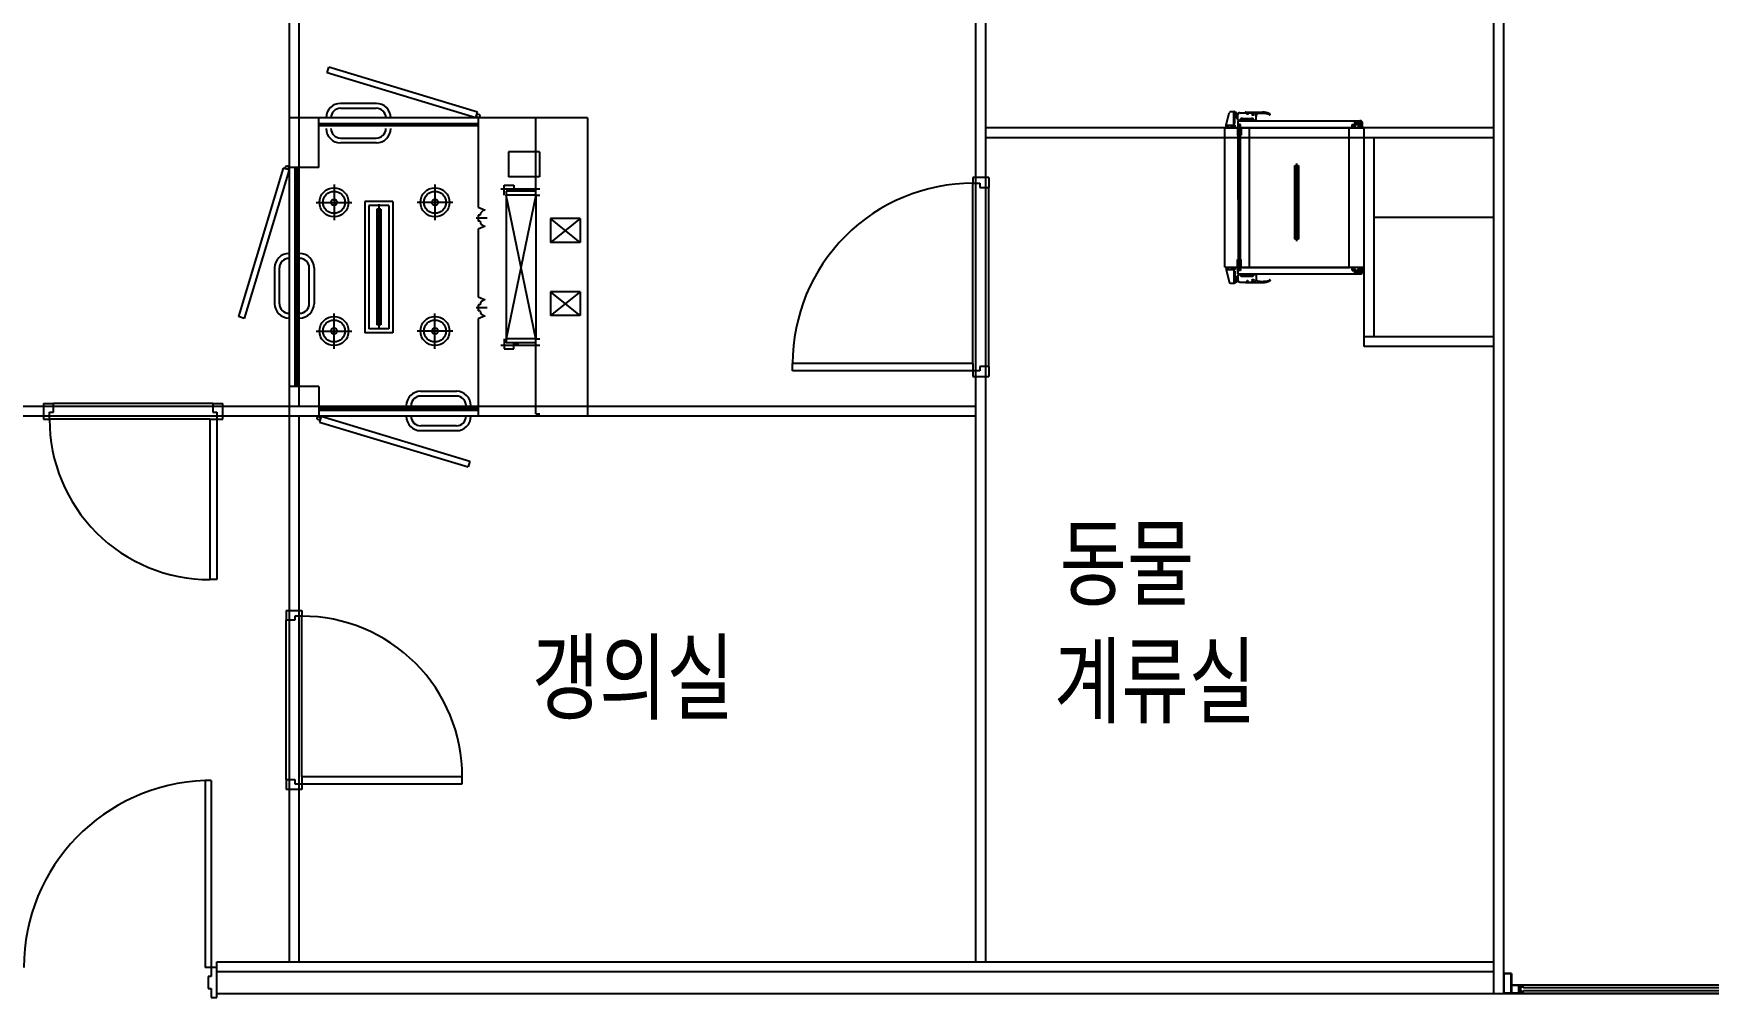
# Model space of a CAD drawing. Header units: millimetres. Extents: x 592430 to 684586, y -483905 to -416366.
# Drawn here: x 653999 to 662413, y -447428 to -442585 of the extents above; entities that cross this region are included whole.
import ezdxf

# ---------------------------------------------------------------- set-up
doc = ezdxf.new("R2010")
doc.units = ezdxf.units.MM
doc.header["$LTSCALE"] = 500
doc.layers.add('동물실', color=9, linetype='Continuous')
doc.styles.add('GHD', font='simple.shx', dxfattribs={"bigfont": 'whgtxt.shx'})

msp = doc.modelspace()

# ---------------------------------------------------------------- linework, layer by layer
at = {"layer": '동물실', "color": 251}
for p, q in [((655282.8, -434958.5), (655282.8, -444458.5)), ((655332.8, -434958.5), (655332.8, -444458.5)), ((658732.8, -447248.5), (658732.8, -434958.5)), ((658782.8, -447248.5), (658782.8, -434958.5)), ((661382.8, -434958.5), (661382.8, -447408.5)), ((661332.8, -435558.5), (661332.8, -447408.5)), ((661332.8, -438583.5), (661332.8, -447408.5)), ((655474.9, -442783.4), (655483.5, -442754.7)), ((656220.8, -443008.5), (655474.9, -442783.4)), ((656229.4, -442979.7), (655483.5, -442754.7)), ((655721.6, -442936.5), (655541.3, -442936.5)), ((655541.6, -442960.7), (655721.3, -442960.7)), ((656782.8, -443008.5), (655282.8, -443008.5)), ((655282.8, -443008.5), (655282.8, -444508.5)), ((655432.8, -443258.5), (655432.8, -443008.5)), ((656232.8, -443038.5), (655432.8, -443038.5)), ((656232.8, -443048.5), (655432.8, -443048.5)), ((656220.8, -443008.5), (656229.4, -442979.7)), ((656232.8, -443008.5), (656232.8, -443458.2)), ((656522.8, -443397.5), (656522.8, -443008.5)), ((656782.8, -443008.5), (656782.8, -444508.5)), ((659989.4, -443045.9), (660005.7, -442984.2)), ((659989.4, -443046.2), (660035.6, -443046.2)), ((659989.4, -443057.4), (659989.4, -443046.3)), ((659996.9, -443049), (659994.1, -443046.2)), ((659996.9, -443049), (660000.7, -443049)), ((659996.9, -443057.4), (659996.9, -443049)), ((659998.8, -443060.8), (659998.8, -443043.2)), ((660000.7, -443049), (660003.5, -443046.2)), ((660000.7, -443057.4), (660000.7, -443049)), ((660012.6, -442977.3), (660028.1, -442977.3)), ((660016.7, -443057.4), (660016.7, -443046.2)), ((660024.3, -443049.1), (660021.5, -443046.3)), ((660024.3, -443049.1), (660028.1, -443049.1)), ((660024.3, -443057.4), (660024.3, -443049.1)), ((660026.2, -443060.4), (660026.2, -443043.2)), ((660028.1, -443046.2), (660028.1, -442977.3)), ((660028.1, -442992.4), (660028.1, -442978.2)), ((660028.1, -443037.7), (660032.8, -443037.7)), ((660028.1, -443049.1), (660030.9, -443046.3)), ((660028.1, -443057.4), (660028.1, -443049.1)), ((660029, -442977.4), (660030.6, -442977.4)), ((660029, -442993.3), (660039.4, -442993.3)), ((660031.1, -442977.4), (660042.2, -442984.8)), ((660032.8, -443037.7), (660032.8, -442993.3)), ((660035.6, -443057.4), (660035.6, -443046.2)), ((660037.5, -442995.9), (660037.5, -442999.7)), ((660048.8, -442995.9), (660037.5, -442995.9)), ((660048.8, -443020.7), (660048.8, -442992.4)), ((660048.8, -443010.1), (660048.8, -443010.1)), ((660048.8, -443020.7), (660140.4, -443020.7)), ((660048.8, -443023.5), (660635.6, -443023.5)), ((660048.8, -443023.5), (660048.8, -443056.6)), ((660061.9, -443041.7), (660048.8, -443041.7)), ((660050, -443057.9), (660050, -443043.3)), ((660050, -443043.3), (660060.6, -443043.3)), ((660050.5, -443050.6), (660050.2, -443050.5)), ((660050.5, -443050.6), (660050.2, -443050.9)), ((660050.4, -443045.1), (660050.4, -443045.1)), ((660050.8, -443051.4), (660050.8, -443051.4)), ((660051.2, -443047), (660051.2, -443047)), ((660051.3, -443048.4), (660051.3, -443048.4)), ((660051.4, -443044.9), (660051.4, -443044.9)), ((660053, -443047.6), (660052.8, -443048.1)), ((660053.5, -443047.9), (660052.8, -443048.1)), ((660053.5, -443047.9), (660053, -443047.6)), ((660053.3, -443043.3), (660053.2, -443043.4)), ((660053.2, -443043.3), (660053.2, -443043.4)), ((660053.2, -443048.3), (660053.2, -443048.3)), ((660053.8, -443044.6), (660053.8, -443044.6)), ((660054, -443048.4), (660054, -443048.4)), ((660054.8, -443051.1), (660054.8, -443051.1)), ((660054.8, -443051.3), (660054.8, -443051.3)), ((660054.9, -443047.9), (660054.9, -443047.9)), ((660055, -443043.5), (660055, -443043.5)), ((660055, -443044.8), (660055, -443044.8)), ((660056, -443044), (660055.4, -443044)), ((660055.4, -443044), (660055.5, -443044.6)), ((660056, -443044), (660055.5, -443044.6)), ((660055.9, -443044.1), (660055.9, -443044.1)), ((660056.2, -443047.3), (660056.2, -443047.3)), ((660056.3, -443050.4), (660056.3, -443050.4)), ((660057.3, -443051.1), (660056.7, -443051.1)), ((660056.7, -443051.1), (660056.8, -443051.7)), ((660057.3, -443051.1), (660056.8, -443051.7)), ((660057.3, -443047.6), (660057.3, -443047.6)), ((660058.2, -443048.5), (660058.2, -443048.5)), ((660058.3, -442983), (660130.9, -442983)), ((660058.4, -443050.8), (660058.4, -443050.8)), ((660058.7, -443051.4), (660058.5, -443051.9)), ((660059.1, -443051.7), (660058.5, -443051.9)), ((660059.1, -443051.7), (660058.7, -443051.4)), ((660059.5, -443047.4), (660059.5, -443047.4)), ((660059.6, -443050.5), (660059.6, -443050.5)), ((660059.7, -443043.8), (660059.7, -443043.8)), ((660059.7, -443047.3), (660059.7, -443047.3)), ((660059.8, -443044.2), (660059.8, -443044.2)), ((660060.1, -443043.7), (660060.1, -443043.7)), ((660060.6, -443043.3), (660060.6, -443057.9)), ((660060.7, -443050.5), (660060.7, -443050.5)), ((660060.8, -443045), (660060.8, -443045.1)), ((660060.8, -443045.1), (660060.8, -443045.1)), ((660061.9, -443056.5), (660061.9, -443041.7)), ((660071.5, -443012.2), (660117.7, -443012.2)), ((660077.2, -443014.1), (660075.3, -443012.2)), ((660077.2, -443014.1), (660080.9, -443014.1)), ((660077.2, -443020.7), (660077.2, -443014.1)), ((660079, -443023.1), (660079, -443010.1)), ((660080.9, -443014.1), (660082.8, -443012.2)), ((660080.9, -443020.7), (660080.9, -443014.1)), ((660089.4, -442980.1), (660172.3, -442980.1)), ((660093.2, -442987.7), (660100.7, -442987.7)), ((660097, -442983.9), (660097, -442991.4)), ((660111.1, -443014.1), (660109.2, -443012.2)), ((660111.1, -443014.1), (660114.9, -443014.1)), ((660111.1, -443020.7), (660111.1, -443014.1)), ((660113, -443023.1), (660113, -443010.1)), ((660114.9, -443014.1), (660116.8, -443012.2)), ((660114.9, -443020.7), (660114.9, -443014.1)), ((660119.6, -442992.4), (660130.9, -442992.4)), ((660125.3, -442986.7), (660125.3, -442998.1)), ((660140.4, -443020.7), (660140.4, -442992.4)), ((660189.2, -442987.8), (660204.2, -442990.8)), ((660204.2, -442990.8), (660209.4, -442991.5)), ((660210.4, -442990.4), (660210.3, -442989.9)), ((660622.5, -443056.5), (660622.5, -443041.7)), ((660622.5, -443041.7), (660635.6, -443041.7)), ((660623.8, -443043.3), (660623.8, -443057.9)), ((660634.4, -443043.3), (660623.8, -443043.3)), ((660623.8, -443045), (660623.9, -443045.1)), ((660623.8, -443045.1), (660623.9, -443045.1)), ((660623.9, -443050.5), (660623.9, -443050.5)), ((660624.5, -443043.7), (660624.5, -443043.7)), ((660624.8, -443044.2), (660624.8, -443044.2)), ((660624.9, -443043.8), (660624.9, -443043.8)), ((660624.9, -443047.3), (660624.9, -443047.3)), ((660625, -443050.5), (660625, -443050.5)), ((660625.1, -443047.4), (660625.1, -443047.4)), ((660625.5, -443051.7), (660626, -443051.4)), ((660625.5, -443051.7), (660626.2, -443051.9)), ((660626, -443051.4), (660626.2, -443051.9)), ((660626.3, -443050.8), (660626.3, -443050.8)), ((660626.4, -443048.5), (660626.4, -443048.5)), ((660627.4, -443047.6), (660627.4, -443047.6)), ((660627.4, -443051.1), (660627.8, -443051.7)), ((660627.4, -443051.1), (660627.9, -443051.1)), ((660627.9, -443051.1), (660627.8, -443051.7)), ((660628.4, -443047.3), (660628.4, -443047.3)), ((660628.4, -443050.4), (660628.4, -443050.4)), ((660628.7, -443044), (660629.1, -443044.6)), ((660628.7, -443044), (660629.2, -443044)), ((660628.7, -443044.1), (660628.7, -443044.1)), ((660629.2, -443044), (660629.1, -443044.6)), ((660629.6, -443043.5), (660629.6, -443043.5)), ((660629.6, -443044.8), (660629.6, -443044.8)), ((660629.7, -443047.9), (660629.7, -443047.9)), ((660629.8, -443051.1), (660629.8, -443051.1)), ((660629.8, -443051.3), (660629.8, -443051.3)), ((660630.6, -443048.4), (660630.6, -443048.4)), ((660630.8, -443044.6), (660630.8, -443044.6)), ((660631.1, -443047.9), (660631.6, -443047.6)), ((660631.1, -443047.9), (660631.8, -443048.1)), ((660631.3, -443043.3), (660631.4, -443043.4)), ((660631.5, -443043.3), (660631.4, -443043.4)), ((660631.5, -443048.3), (660631.5, -443048.3)), ((660631.6, -443047.6), (660631.8, -443048.1)), ((660633.2, -443044.9), (660633.2, -443044.9)), ((660633.3, -443048.4), (660633.3, -443048.4)), ((660633.5, -443047), (660633.5, -443047)), ((660633.9, -443051.4), (660633.9, -443051.4)), ((660634.1, -443050.6), (660634.4, -443050.5)), ((660634.1, -443050.6), (660634.4, -443050.9)), ((660634.2, -443045.1), (660634.2, -443045.1)), ((660634.4, -443057.9), (660634.4, -443043.3)), ((660635.6, -443023.5), (660635.6, -443056.6)), ((660636.6, -443040), (660636.6, -443026.8)), ((660644.2, -443031.1), (660636.6, -443031.1)), ((660651.8, -443033.4), (660636.6, -443033.4)), ((660644.2, -443035.8), (660636.6, -443035.8)), ((660639.5, -443024), (660664.9, -443024)), ((660639.5, -443042.9), (660664.9, -443042.9)), ((660644.2, -443045.7), (660644.2, -443021.6)), ((660644.2, -443031.1), (660646.1, -443028.7)), ((660644.2, -443035.8), (660644.2, -443031.1)), ((660644.2, -443035.8), (660646.1, -443038.2)), ((660646.1, -443038.2), (660646.1, -443028.7)), ((660650.8, -443028.7), (660646.1, -443028.7)), ((660650.8, -443038.2), (660646.1, -443038.2)), ((660650.8, -443040), (660650.8, -443026.8)), ((660650.8, -443027.8), (660650.8, -443038.2)), ((660650.8, -443039.1), (660650.8, -443028.7)), ((660663.1, -443033.4), (660654.6, -443033.4)), ((660655.5, -443033.4), (660655.5, -443042.8)), ((660655.5, -443042.8), (660655.5, -443050.4)), ((660655.5, -443054.2), (660655.5, -443050.4)), ((660658.3, -443047.6), (660671.5, -443047.6)), ((660660.2, -443047.6), (660660.2, -443052.3)), ((660664, -443033.4), (660665.9, -443033.4)), ((660664.9, -443031.5), (660664.9, -443023.1)), ((660664.9, -443024), (660664.9, -443024)), ((660664.9, -443032.5), (660664.9, -443034.4)), ((660664.9, -443035.3), (660664.9, -443043.8)), ((660664.9, -443046.6), (660664.9, -443058.2)), ((660666.8, -443033.4), (660675.3, -443033.4)), ((660669.7, -443047.6), (660669.7, -443052.3)), ((660674.4, -443050.4), (660674.4, -443033.4)), ((660674.4, -443033.4), (660674.4, -443033.4)), ((660674.4, -443054.2), (660674.4, -443050.4)), ((655721.6, -443134.5), (655541.3, -443134.5)), ((655541.6, -443110.2), (655721.3, -443110.2)), ((661332.8, -443058.5), (658782.8, -443058.5)), ((661332.8, -443108.5), (658782.8, -443108.5)), ((659982.8, -443058.5), (660682.8, -443058.5)), ((659982.8, -443758.5), (659982.8, -443058.5)), ((659989.4, -443057.4), (660035.6, -443057.4)), ((660046.4, -443096.2), (660065.3, -443058.5)), ((660046.4, -443058.5), (660065.3, -443096.2)), ((660046.4, -443058.5), (660046.4, -443096.2)), ((660046.4, -443096.2), (660065.3, -443096.2)), ((660050, -443056.6), (660048.8, -443056.6)), ((660060.6, -443057.9), (660050, -443057.9)), ((660050.4, -443057), (660050.4, -443057)), ((660050.7, -443054.4), (660050.5, -443055)), ((660051.2, -443054.7), (660050.5, -443055)), ((660051.2, -443054.7), (660050.7, -443054.4)), ((660050.7, -443058.5), (660069.6, -443058.5)), ((660050.7, -443058.5), (660069.6, -443058.5)), ((660051, -443096.2), (660051, -443720.7)), ((660051, -443418.7), (660051, -443096.2)), ((660051.8, -443057.7), (660051.2, -443057.6)), ((660051.2, -443057.6), (660051.3, -443057.9)), ((660051.3, -443053.1), (660051.3, -443053.1)), ((660051.8, -443057.7), (660051.6, -443057.9)), ((660052.3, -443055), (660052.3, -443055)), ((660052.5, -443056.9), (660052.5, -443056.9)), ((660054.3, -443053.3), (660054.4, -443054.2)), ((660055.2, -443053.4), (660054.3, -443053.3)), ((660055.2, -443053.4), (660054.4, -443054.2)), ((660054.6, -443057.4), (660054.6, -443057.4)), ((660054.7, -443054.2), (660054.7, -443054.2)), ((660055.8, -443098.5), (660055.8, -443054.9)), ((660055.9, -443054.5), (660055.9, -443054.5)), ((660055.9, -443056.1), (660055.9, -443056.1)), ((660056.4, -443053.4), (660056.4, -443053.4)), ((660057.5, -443057.1), (660057.5, -443057.1)), ((660058.2, -443054.2), (660058.2, -443054.2)), ((660059.4, -443056.8), (660059.4, -443056.8)), ((660059.5, -443053.6), (660059.5, -443053.6)), ((660060.6, -443096.2), (660060.6, -443720.7)), ((660060.6, -443418.7), (660060.6, -443096.2)), ((660065.3, -443058.5), (660065.3, -443096.2)), ((660072.4, -443056.6), (660609.8, -443056.6)), ((660107.8, -443758.5), (660107.8, -443058.5)), ((660607.8, -443758.5), (660607.8, -443058.5)), ((660623.8, -443057.9), (660634.4, -443057.9)), ((660625.1, -443053.6), (660625.1, -443053.6)), ((660625.3, -443056.8), (660625.3, -443056.8)), ((660626.4, -443054.2), (660626.4, -443054.2)), ((660627.1, -443057.1), (660627.1, -443057.1)), ((660628.3, -443053.4), (660628.3, -443053.4)), ((660628.7, -443054.5), (660628.7, -443054.5)), ((660628.7, -443056.1), (660628.7, -443056.1)), ((660629.5, -443053.4), (660630.3, -443053.3)), ((660629.5, -443053.4), (660630.2, -443054.2)), ((660629.9, -443054.2), (660629.9, -443054.2)), ((660630, -443057.4), (660630, -443057.4)), ((660630.3, -443053.3), (660630.2, -443054.2)), ((660632.1, -443056.9), (660632.1, -443056.9)), ((660632.3, -443055), (660632.3, -443055)), ((660632.8, -443057.7), (660633.4, -443057.6)), ((660632.8, -443057.7), (660633, -443057.9)), ((660633.3, -443053.1), (660633.3, -443053.1)), ((660633.4, -443057.6), (660633.3, -443057.9)), ((660633.4, -443054.7), (660633.9, -443054.4)), ((660633.4, -443054.7), (660634.1, -443055)), ((660633.9, -443054.4), (660634.1, -443055)), ((660634.2, -443057), (660634.2, -443057)), ((660634.4, -443056.6), (660635.6, -443056.6)), ((660658.3, -443057), (660671.5, -443057)), ((660660.2, -443052.3), (660669.7, -443052.3)), ((660662.6, -443054.2), (660660.2, -443052.3)), ((660662.6, -443054.2), (660667.3, -443054.2)), ((660662.6, -443054.2), (660662.6, -443057)), ((660667.3, -443054.2), (660669.7, -443052.3)), ((660667.3, -443054.2), (660667.3, -443057)), ((660682.8, -443758.5), (660682.8, -443058.5)), ((660682.8, -444158.5), (660682.8, -443108.5)), ((660732.8, -444108.5), (660732.8, -443108.5)), ((656385.8, -443179.5), (656385.8, -443304.5)), ((656540.8, -443179.5), (656385.8, -443179.5)), ((656540.8, -443179.5), (656540.8, -443304.5)), ((655254, -443261.8), (655029, -444007.7)), ((655282.8, -443270.5), (655057.7, -444016.3)), ((655282.8, -443270.5), (655254, -443261.8)), ((655432.8, -443258.5), (655282.8, -443258.5)), ((655312.8, -443258.5), (655312.8, -444358.5)), ((655322.8, -443258.5), (655322.8, -444358.5)), ((660335.2, -443618.3), (660335.2, -443248.6)), ((660335.2, -443248.6), (660353.7, -443248.6)), ((660335.2, -443261.5), (660353.7, -443261.5)), ((660338.4, -443602.2), (660338.4, -443264.7)), ((660338.4, -443264.7), (660350.5, -443264.7)), ((660344.4, -443628.9), (660344.4, -443238)), ((660350.5, -443264.7), (660350.5, -443602.2)), ((660353.7, -443248.6), (660353.7, -443618.3)), ((655508.8, -443344.5), (655508.8, -443522.3)), ((656016, -443344.5), (656016, -443522.3)), ((656347.1, -443365.5), (656542.8, -443365.5)), ((656362.8, -443397.1), (656362.8, -443347.1)), ((656362.8, -443347.1), (656412.8, -443347.1)), ((656372.8, -443377.5), (656372.8, -444139.5)), ((656522.8, -443377.5), (656372.8, -443377.5)), ((656540.8, -443304.5), (656385.8, -443304.5)), ((656412.8, -443347.1), (656412.8, -443372.1)), ((656412.8, -443372.1), (656437.8, -443372.1)), ((658717.8, -443308.5), (658717.8, -443337.8)), ((658797.8, -443308.5), (658717.8, -443308.5)), ((658717.8, -443337.8), (658753.6, -443337.8)), ((658717.8, -444243.8), (658717.8, -443337.8)), ((658782.8, -443308.5), (658732.8, -443308.5)), ((658753.6, -443337.8), (658753.6, -443358.3)), ((658753.6, -443337.8), (658753.6, -443358.3)), ((658753.6, -443358.3), (658797.8, -443358.3)), ((658797.8, -443308.5), (658797.8, -443358.3)), ((658797.8, -444258.6), (658797.8, -443358.3)), ((655419.9, -443433.4), (655597.7, -443433.4)), ((655663.8, -443428.5), (655663.8, -444088.5)), ((655803.8, -443428.5), (655663.8, -443428.5)), ((655683.8, -443448.5), (655683.8, -444068.5)), ((655783.8, -443448.5), (655683.8, -443448.5)), ((655723.8, -443468.5), (655723.8, -444048.5)), ((655743.8, -443468.5), (655723.8, -443468.5)), ((655733.8, -443442.9), (655733.8, -444072.1)), ((655743.8, -443468.5), (655743.8, -444048.5)), ((655783.8, -443448.5), (655783.8, -444068.5)), ((655803.8, -443428.5), (655803.8, -444088.5)), ((656104.9, -443433.4), (655927.2, -443433.4)), ((656232.8, -443458.2), (656268.8, -443473.2)), ((656522.8, -444119.5), (656372.8, -443397.5)), ((656522.8, -443397.5), (656372.8, -444119.5)), ((656522.8, -443397.5), (656372.8, -443397.5)), ((656522.8, -443397.5), (656522.8, -444119.5)), ((656522.8, -443397.5), (656542.8, -443397.5)), ((655743.8, -443478.5), (655723.8, -443478.5)), ((656277.7, -443513.2), (656223.4, -443513.2)), ((656242.8, -443498.2), (656232.8, -443498.2)), ((656232.8, -443498.2), (656232.8, -443528.2)), ((656242.8, -443528.2), (656232.8, -443528.2)), ((656268.8, -443553.2), (656232.8, -443568.2)), ((656595.5, -443514.5), (656595.5, -443634.5)), ((656745.5, -443514.5), (656595.5, -443514.5)), ((656745.5, -443514.5), (656595.5, -443634.5)), ((656745.5, -443634.5), (656595.5, -443514.5)), ((656745.5, -443514.5), (656745.5, -443634.5)), ((660732.8, -443508.5), (661332.8, -443508.5)), ((660732.8, -444108.5), (660732.8, -443508.5)), ((660732.8, -443508.5), (661332.8, -443508.5)), ((660732.8, -444108.5), (660732.8, -443508.5)), ((661332.8, -443508.5), (661332.8, -444108.5)), ((661332.8, -443508.5), (661332.8, -444108.5)), ((656232.8, -443568.2), (656232.8, -443908.2)), ((656745.5, -443634.5), (656595.5, -443634.5)), ((660353.7, -443605.4), (660335.2, -443605.4)), ((660353.7, -443618.3), (660335.2, -443618.3)), ((660350.5, -443602.2), (660338.4, -443602.2)), ((660046.4, -443758.5), (660046.4, -443720.7)), ((660046.4, -443720.7), (660065.3, -443758.5)), ((660046.4, -443758.5), (660065.3, -443720.7)), ((660046.4, -443720.7), (660065.3, -443720.7)), ((660055.8, -443718.4), (660055.8, -443762)), ((660065.3, -443758.5), (660065.3, -443720.7)), ((655210.5, -443762.6), (655210.5, -443942.9)), ((655234.8, -443942.6), (655234.8, -443762.9)), ((655384.3, -443942.6), (655384.3, -443762.9)), ((655408.5, -443762.6), (655408.5, -443942.9)), ((659982.8, -443758.5), (660682.8, -443758.5)), ((659989.4, -443759.5), (660035.6, -443759.5)), ((659989.4, -443759.5), (659989.4, -443770.6)), ((659989.4, -443770.7), (660035.6, -443770.7)), ((659989.4, -443771), (660005.7, -443832.7)), ((659996.9, -443767.9), (659994.1, -443770.7)), ((659996.9, -443759.5), (659996.9, -443767.9)), ((659996.9, -443767.9), (660000.7, -443767.9)), ((659998.8, -443756.1), (659998.8, -443773.7)), ((660000.7, -443759.5), (660000.7, -443767.9)), ((660000.7, -443767.9), (660003.5, -443770.7)), ((660016.7, -443759.5), (660016.7, -443770.7)), ((660024.3, -443767.8), (660021.5, -443770.6)), ((660024.3, -443759.5), (660024.3, -443767.8)), ((660024.3, -443767.8), (660028.1, -443767.8)), ((660026.2, -443756.5), (660026.2, -443773.7)), ((660028.1, -443759.5), (660028.1, -443767.8)), ((660028.1, -443767.8), (660030.9, -443770.6)), ((660028.1, -443770.7), (660028.1, -443839.6)), ((660028.1, -443779.2), (660032.8, -443779.2)), ((660032.8, -443779.2), (660032.8, -443823.6)), ((660035.6, -443759.5), (660035.6, -443770.7)), ((660048.8, -443793.4), (660048.8, -443760.3)), ((660050, -443760.3), (660048.8, -443760.3)), ((660048.8, -443761.3), (660048.8, -443793.4)), ((660061.9, -443775.2), (660048.8, -443775.2)), ((660048.8, -443793.4), (660635.6, -443793.4)), ((660048.8, -443796.2), (660140.4, -443796.2)), ((660048.8, -443796.2), (660048.8, -443824.5)), ((660048.8, -443806.9), (660048.8, -443806.9)), ((660049.9, -443766.1), (660049.6, -443765.8)), ((660049.9, -443766.1), (660049.6, -443766.2)), ((660049.8, -443759.7), (660049.8, -443759.7)), ((660049.8, -443771.6), (660049.8, -443771.6)), ((660050.6, -443762), (660049.9, -443761.7)), ((660050.1, -443762.3), (660049.9, -443761.7)), ((660060.6, -443759), (660050, -443759)), ((660050, -443759), (660050, -443773.6)), ((660050, -443773.6), (660060.6, -443773.6)), ((660050.6, -443762), (660050.1, -443762.3)), ((660050.2, -443765.3), (660050.2, -443765.3)), ((660050.6, -443759.1), (660050.7, -443758.8)), ((660051.2, -443759), (660050.6, -443759.1)), ((660050.6, -443769.6), (660050.6, -443769.6)), ((660050.7, -443758.5), (660069.6, -443758.5)), ((660050.7, -443763.6), (660050.7, -443763.6)), ((660050.7, -443768.3), (660050.7, -443768.3)), ((660050.8, -443771.7), (660050.8, -443771.7)), ((660051.2, -443759), (660051, -443758.8)), ((660051.7, -443761.7), (660051.7, -443761.7)), ((660051.9, -443759.8), (660051.9, -443759.8)), ((660052.9, -443768.8), (660052.2, -443768.6)), ((660052.4, -443769.1), (660052.2, -443768.6)), ((660052.9, -443768.8), (660052.4, -443769.1)), ((660052.5, -443768.4), (660052.5, -443768.4)), ((660052.7, -443773.4), (660052.6, -443773.3)), ((660052.6, -443773.4), (660052.6, -443773.3)), ((660053.2, -443772.1), (660053.2, -443772.1)), ((660053.4, -443768.3), (660053.4, -443768.3)), ((660053.7, -443763.4), (660053.8, -443762.5)), ((660054.6, -443763.3), (660053.7, -443763.4)), ((660054.6, -443763.3), (660053.8, -443762.5)), ((660054, -443759.3), (660054, -443759.3)), ((660054.1, -443762.5), (660054.1, -443762.5)), ((660054.2, -443765.4), (660054.2, -443765.4)), ((660054.2, -443765.6), (660054.2, -443765.6)), ((660054.3, -443768.8), (660054.3, -443768.8)), ((660054.4, -443771.9), (660054.4, -443771.9)), ((660054.4, -443773.2), (660054.4, -443773.2)), ((660054.8, -443772.7), (660054.9, -443772.1)), ((660055.3, -443772.6), (660054.8, -443772.7)), ((660055.3, -443772.6), (660054.9, -443772.1)), ((660055.3, -443760.6), (660055.3, -443760.6)), ((660055.3, -443762.1), (660055.3, -443762.1)), ((660055.3, -443772.6), (660055.3, -443772.6)), ((660055.6, -443769.4), (660055.6, -443769.4)), ((660055.7, -443763.3), (660055.7, -443763.3)), ((660055.7, -443766.3), (660055.7, -443766.3)), ((660056.1, -443765.6), (660056.2, -443765)), ((660056.7, -443765.5), (660056.1, -443765.6)), ((660056.7, -443765.5), (660056.2, -443765)), ((660056.7, -443769.1), (660056.7, -443769.1)), ((660056.9, -443759.6), (660056.9, -443759.6)), ((660057.6, -443762.5), (660057.6, -443762.5)), ((660057.6, -443768.2), (660057.6, -443768.2)), ((660057.7, -443765.9), (660057.7, -443765.9)), ((660058.5, -443765), (660057.9, -443764.8)), ((660058, -443765.3), (660057.9, -443764.8)), ((660058.5, -443765), (660058, -443765.3)), ((660058.7, -443759.9), (660058.7, -443759.9)), ((660058.9, -443763.1), (660058.9, -443763.1)), ((660058.9, -443769.3), (660058.9, -443769.3)), ((660059, -443766.2), (660059, -443766.2)), ((660059.1, -443769.4), (660059.1, -443769.4)), ((660059.1, -443772.8), (660059.1, -443772.8)), ((660059.2, -443772.5), (660059.2, -443772.5)), ((660059.5, -443773), (660059.5, -443773)), ((660060.1, -443766.2), (660060.1, -443766.2)), ((660060.2, -443771.6), (660060.1, -443771.6)), ((660060.2, -443771.7), (660060.1, -443771.6)), ((660060.6, -443773.6), (660060.6, -443759)), ((660061.9, -443760.4), (660061.9, -443775.2)), ((660071.5, -443804.7), (660117.7, -443804.7)), ((660072.4, -443760.3), (660609.8, -443760.3)), ((660077.2, -443802.8), (660075.3, -443804.7)), ((660077.2, -443796.2), (660077.2, -443802.8)), ((660077.2, -443802.8), (660080.9, -443802.8)), ((660079, -443793.8), (660079, -443806.8)), ((660080.9, -443796.2), (660080.9, -443802.8)), ((660080.9, -443802.8), (660082.8, -443804.7)), ((660111.1, -443802.8), (660109.2, -443804.7)), ((660111.1, -443796.2), (660111.1, -443802.8)), ((660111.1, -443802.8), (660114.9, -443802.8)), ((660113, -443793.8), (660113, -443806.8)), ((660114.9, -443796.2), (660114.9, -443802.8)), ((660114.9, -443802.8), (660116.8, -443804.7)), ((660140.4, -443796.2), (660140.4, -443824.5)), ((660622.5, -443760.4), (660622.5, -443775.2)), ((660622.5, -443775.2), (660635.6, -443775.2)), ((660623.8, -443759), (660634.4, -443759)), ((660623.8, -443773.6), (660623.8, -443759)), ((660623.8, -443771.9), (660623.9, -443771.9)), ((660623.8, -443772), (660623.9, -443771.9)), ((660634.4, -443773.6), (660623.8, -443773.6)), ((660623.9, -443766.5), (660623.9, -443766.5)), ((660624.5, -443773.3), (660624.5, -443773.3)), ((660624.8, -443772.8), (660624.8, -443772.8)), ((660624.9, -443769.7), (660624.9, -443769.7)), ((660624.9, -443773.1), (660624.9, -443773.1)), ((660625, -443766.5), (660625, -443766.5)), ((660625.1, -443763.4), (660625.1, -443763.4)), ((660625.1, -443769.6), (660625.1, -443769.6)), ((660625.3, -443760.2), (660625.3, -443760.2)), ((660625.5, -443765.3), (660626.2, -443765.1)), ((660625.5, -443765.3), (660626, -443765.6)), ((660626, -443765.6), (660626.2, -443765.1)), ((660626.3, -443766.2), (660626.3, -443766.2)), ((660626.4, -443762.8), (660626.4, -443762.8)), ((660626.4, -443768.5), (660626.4, -443768.5)), ((660627.1, -443759.9), (660627.1, -443759.9)), ((660627.4, -443765.8), (660627.8, -443765.3)), ((660627.4, -443765.8), (660627.9, -443765.9)), ((660627.4, -443769.4), (660627.4, -443769.4)), ((660627.9, -443765.9), (660627.8, -443765.3)), ((660628.3, -443763.6), (660628.3, -443763.6)), ((660628.4, -443766.6), (660628.4, -443766.6)), ((660628.4, -443769.7), (660628.4, -443769.7)), ((660628.7, -443760.9), (660628.7, -443760.9)), ((660628.7, -443762.4), (660628.7, -443762.4)), ((660628.7, -443772.9), (660629.1, -443772.4)), ((660628.7, -443772.9), (660629.2, -443773)), ((660628.7, -443772.9), (660628.7, -443772.9)), ((660629.2, -443773), (660629.1, -443772.4)), ((660629.5, -443763.6), (660630.2, -443762.8)), ((660629.5, -443763.6), (660630.3, -443763.7)), ((660629.6, -443772.2), (660629.6, -443772.2)), ((660629.6, -443773.5), (660629.6, -443773.5)), ((660629.7, -443769.1), (660629.7, -443769.1)), ((660629.8, -443765.7), (660629.8, -443765.7)), ((660629.8, -443765.9), (660629.8, -443765.9)), ((660629.9, -443762.8), (660629.9, -443762.8)), ((660630, -443759.6), (660630, -443759.6)), ((660630.3, -443763.7), (660630.2, -443762.8)), ((660630.6, -443768.6), (660630.6, -443768.6)), ((660630.8, -443772.4), (660630.8, -443772.4)), ((660631.1, -443769.1), (660631.8, -443768.9)), ((660631.1, -443769.1), (660631.6, -443769.4)), ((660631.3, -443773.7), (660631.4, -443773.6)), ((660631.5, -443773.7), (660631.4, -443773.6)), ((660631.5, -443768.7), (660631.5, -443768.7)), ((660631.6, -443769.4), (660631.8, -443768.9)), ((660632.1, -443760.1), (660632.1, -443760.1)), ((660632.3, -443762), (660632.3, -443762)), ((660632.8, -443759.3), (660633, -443759.1)), ((660632.8, -443759.3), (660633.4, -443759.4)), ((660633.2, -443772.1), (660633.2, -443772.1)), ((660633.4, -443759.4), (660633.3, -443759.1)), ((660633.3, -443763.9), (660633.3, -443763.9)), ((660633.3, -443768.6), (660633.3, -443768.6)), ((660633.4, -443762.3), (660634.1, -443762)), ((660633.4, -443762.3), (660633.9, -443762.6)), ((660633.5, -443769.9), (660633.5, -443769.9)), ((660633.9, -443762.6), (660634.1, -443762)), ((660633.9, -443765.6), (660633.9, -443765.6)), ((660634.1, -443766.4), (660634.4, -443766.1)), ((660634.1, -443766.4), (660634.4, -443766.5)), ((660634.2, -443760), (660634.2, -443760)), ((660634.2, -443771.9), (660634.2, -443771.9)), ((660634.4, -443759), (660634.4, -443773.6)), ((660634.4, -443760.3), (660635.6, -443760.3)), ((660635.6, -443793.4), (660635.6, -443760.3)), ((660636.6, -443776.9), (660636.6, -443790.1)), ((660644.2, -443781.1), (660636.6, -443781.1)), ((660651.8, -443783.5), (660636.6, -443783.5)), ((660644.2, -443785.8), (660636.6, -443785.8)), ((660639.5, -443774), (660664.9, -443774)), ((660639.5, -443792.9), (660664.9, -443792.9)), ((660644.2, -443771.2), (660644.2, -443795.3)), ((660644.2, -443781.1), (660646.1, -443778.8)), ((660644.2, -443781.1), (660644.2, -443785.8)), ((660644.2, -443785.8), (660646.1, -443788.2)), ((660646.1, -443778.8), (660646.1, -443788.2)), ((660650.8, -443778.8), (660646.1, -443778.8)), ((660650.8, -443788.2), (660646.1, -443788.2)), ((660650.8, -443776.9), (660650.8, -443790.1)), ((660650.8, -443777.8), (660650.8, -443788.2)), ((660650.8, -443789.1), (660650.8, -443778.8)), ((660663.1, -443783.5), (660654.6, -443783.5)), ((660655.5, -443762.7), (660655.5, -443766.5)), ((660655.5, -443774.1), (660655.5, -443766.5)), ((660655.5, -443783.5), (660655.5, -443774.1)), ((660658.3, -443759.9), (660671.5, -443759.9)), ((660658.3, -443769.3), (660671.5, -443769.3)), ((660662.6, -443762.7), (660660.2, -443764.6)), ((660660.2, -443764.6), (660669.7, -443764.6)), ((660660.2, -443769.3), (660660.2, -443764.6)), ((660662.6, -443762.7), (660662.6, -443759.9)), ((660662.6, -443762.7), (660667.3, -443762.7)), ((660664, -443783.5), (660665.9, -443783.5)), ((660664.9, -443770.3), (660664.9, -443758.7)), ((660664.9, -443781.6), (660664.9, -443773.1)), ((660664.9, -443784.4), (660664.9, -443782.5)), ((660664.9, -443785.4), (660664.9, -443793.9)), ((660664.9, -443792.9), (660664.9, -443792.9)), ((660666.8, -443783.5), (660675.3, -443783.5)), ((660667.3, -443762.7), (660667.3, -443759.9)), ((660667.3, -443762.7), (660669.7, -443764.6)), ((660669.7, -443769.3), (660669.7, -443764.6)), ((660674.4, -443762.7), (660674.4, -443766.5)), ((660674.4, -443766.5), (660674.4, -443783.5)), ((660674.4, -443783.5), (660674.4, -443783.5)), ((656745.5, -443882.5), (656595.5, -443882.5)), ((656595.5, -443882.5), (656595.5, -444002.5)), ((656745.5, -443882.5), (656595.5, -444002.5)), ((656745.5, -444002.5), (656595.5, -443882.5)), ((656745.5, -443882.5), (656745.5, -444002.5)), ((660012.6, -443839.6), (660028.1, -443839.6)), ((660028.1, -443824.5), (660028.1, -443838.7)), ((660029, -443823.6), (660039.4, -443823.6)), ((660029, -443839.5), (660030.6, -443839.5)), ((660031.1, -443839.5), (660042.2, -443832.2)), ((660037.5, -443821), (660037.5, -443817.2)), ((660048.8, -443821), (660037.5, -443821)), ((660058.3, -443834), (660130.9, -443834)), ((660089.4, -443836.8), (660172.3, -443836.8)), ((660093.2, -443829.2), (660100.7, -443829.2)), ((660097, -443833), (660097, -443825.5)), ((660119.6, -443824.5), (660130.9, -443824.5)), ((660125.3, -443830.2), (660125.3, -443818.9)), ((660189.2, -443829.1), (660204.2, -443826.1)), ((660204.2, -443826.1), (660209.4, -443825.4)), ((660210.4, -443826.6), (660210.3, -443827)), ((656277.7, -443963.2), (656223.4, -443963.2)), ((656232.8, -443908.2), (656268.8, -443923.2)), ((656232.8, -443948.2), (656232.8, -443978.2)), ((656242.8, -443948.2), (656232.8, -443948.2)), ((655057.7, -444016.3), (655029, -444007.7)), ((655508.8, -444168.9), (655508.8, -443991.1)), ((655743.8, -444038.5), (655723.8, -444038.5)), ((655743.8, -444048.5), (655723.8, -444048.5)), ((656016, -444168.9), (656016, -443991.1)), ((656242.8, -443978.2), (656232.8, -443978.2)), ((656268.8, -444003.2), (656232.8, -444018.2)), ((656232.8, -444018.2), (656232.8, -444508.5)), ((656745.5, -444002.5), (656595.5, -444002.5)), ((655419.9, -444080), (655597.7, -444080)), ((655803.8, -444088.5), (655663.8, -444088.5)), ((655783.8, -444068.5), (655683.8, -444068.5)), ((656104.9, -444080), (655927.2, -444080)), ((656362.8, -444119.9), (656362.8, -444169.9)), ((656522.8, -444119.5), (656372.8, -444119.5)), ((656522.8, -444139.5), (656372.8, -444139.5)), ((656412.8, -444144.9), (656437.8, -444144.9)), ((656412.8, -444169.9), (656412.8, -444144.9)), ((656522.8, -444119.5), (656542.8, -444119.5)), ((656522.8, -444495.9), (656522.8, -444119.5)), ((661282.8, -444108.5), (660682.8, -444108.5)), ((661332.8, -444108.5), (660732.8, -444108.5)), ((661332.8, -444108.5), (660732.8, -444108.5)), ((656347.1, -444151.5), (656542.8, -444151.5)), ((656362.8, -444169.9), (656412.8, -444169.9)), ((661332.8, -444158.5), (660682.8, -444158.5)), ((658717.8, -444243.8), (657812.5, -444243.8)), ((657812.5, -444279.1), (657812.5, -444243.8)), ((658717.8, -444279.1), (657812.5, -444279.1)), ((658717.8, -444243.8), (658717.8, -444279.1)), ((658717.8, -444279.1), (658717.8, -444308.5)), ((658753.6, -444279.1), (658717.8, -444279.1)), ((658717.8, -444308.5), (658797.8, -444308.5)), ((658732.8, -444308.5), (658782.8, -444308.5)), ((658732.8, -444308.5), (658782.8, -444308.5)), ((658753.6, -444258.6), (658753.6, -444279.1)), ((658797.8, -444258.6), (658753.6, -444258.6)), ((658797.8, -444258.6), (658797.8, -444308.5)), ((655432.8, -444358.5), (655282.8, -444358.5)), ((655432.8, -444358.5), (655432.8, -444508.5)), ((655943.9, -444382.5), (656124.2, -444382.5)), ((658732.8, -444458.5), (653682.8, -444458.5)), ((654050.4, -444443.5), (654050.4, -444523.5)), ((654050.4, -444443.5), (654100.3, -444443.5)), ((654050.4, -444458.5), (654050.4, -444508.5)), ((654100.3, -444487.6), (654100.3, -444443.5)), ((654900.5, -444443.5), (654100.3, -444443.5)), ((654900.5, -444443.5), (654900.5, -444487.6)), ((654900.5, -444443.5), (654950.4, -444443.5)), ((654950.4, -444523.5), (654950.4, -444443.5)), ((654950.4, -444508.5), (654950.4, -444458.5)), ((654950.4, -444508.5), (654950.4, -444458.5)), ((656232.8, -444468.5), (655432.8, -444468.5)), ((656232.8, -444478.5), (655432.8, -444478.5)), ((656123.9, -444406.7), (655944.2, -444406.7)), ((658732.8, -444508.5), (653632.8, -444508.5)), ((654050.4, -444523.5), (654079.8, -444523.5)), ((654079.8, -444487.6), (654100.3, -444487.6)), ((654079.8, -444523.5), (654079.8, -444487.6)), ((654079.8, -444487.6), (654100.3, -444487.6)), ((654885.8, -444523.5), (654079.8, -444523.5)), ((654885.8, -444523.5), (654885.8, -445328.7)), ((654885.8, -444523.5), (654921, -444523.5)), ((654900.5, -444487.6), (654921, -444487.6)), ((654921, -444487.6), (654921, -444523.5)), ((654921, -444523.5), (654950.4, -444523.5)), ((654921, -444523.5), (654921, -445328.7)), ((655282.8, -444508.5), (655282.8, -447248.5)), ((656782.8, -444508.5), (655282.8, -444508.5)), ((655332.8, -444508.5), (655332.8, -447248.5)), ((655444.8, -444508.5), (655436.1, -444537.2)), ((655436.1, -444537.2), (656182, -444762.3)), ((655444.8, -444508.5), (656190.6, -444733.5)), ((656123.9, -444556.2), (655944.2, -444556.2)), ((656522.8, -444495.9), (656542.8, -444495.9)), ((655943.9, -444580.5), (656124.2, -444580.5)), ((656190.6, -444733.5), (656182, -444762.3)), ((654921, -445328.7), (654885.8, -445328.7)), ((655267.8, -445483.5), (655347.8, -445483.5)), ((655267.8, -445483.5), (655267.8, -445533.3)), ((655282.8, -445483.5), (655332.8, -445483.5)), ((655347.8, -445483.5), (655347.8, -445512.8)), ((655311.9, -445533.3), (655267.8, -445533.3)), ((655267.8, -446333.6), (655267.8, -445533.3)), ((655311.9, -445512.8), (655311.9, -445533.3)), ((655347.8, -445512.8), (655311.9, -445512.8)), ((655311.9, -445512.8), (655311.9, -445533.3)), ((655347.8, -446318.8), (655347.8, -445512.8)), ((655347.8, -446318.8), (656153, -446318.8)), ((655347.8, -446318.8), (655347.8, -446354.1)), ((656153, -446354.1), (656153, -446318.8)), ((654861, -446338.5), (654861, -447278.5)), ((654891, -446338.5), (654861, -446338.5)), ((654861, -446338.5), (654861, -447278.5)), ((654891, -446338.5), (654861, -446338.5)), ((654891, -446338.5), (654891, -447278.5)), ((654891, -446338.5), (654891, -447278.5)), ((655267.8, -446333.6), (655311.9, -446333.6)), ((655267.8, -446333.6), (655267.8, -446383.5)), ((655347.8, -446383.5), (655267.8, -446383.5)), ((655332.8, -446383.5), (655282.8, -446383.5)), ((655332.8, -446383.5), (655282.8, -446383.5)), ((655311.9, -446333.6), (655311.9, -446354.1)), ((655311.9, -446354.1), (655347.8, -446354.1)), ((655347.8, -446354.1), (655347.8, -446383.5)), ((655347.8, -446354.1), (656153, -446354.1)), ((654921, -447248.5), (661332.8, -447248.5)), ((654921, -447298.5), (654921, -447248.5)), ((654891, -447278.5), (654861, -447278.5)), ((654891, -447278.5), (654861, -447278.5)), ((654891, -447323.5), (654876, -447323.5)), ((654876, -447323.5), (654876, -447383.5)), ((654891, -447323.5), (654876, -447323.5)), ((654876, -447323.5), (654876, -447383.5)), ((654921, -447278.5), (654891, -447278.5)), ((654891, -447278.5), (654891, -447323.5)), ((654921, -447278.5), (654891, -447278.5)), ((654891, -447278.5), (654891, -447323.5)), ((654921, -447428.5), (654921, -447278.5)), ((654921, -447428.5), (654921, -447278.5)), ((654921, -447298.5), (661332.8, -447298.5)), ((661422.7, -447308.5), (661382.7, -447308.5)), ((661382.8, -447308.5), (661382.8, -447408.5)), ((661420.7, -447310.3), (661384.7, -447310.3)), ((661384.7, -447310.3), (661384.7, -447406.5)), ((661420.7, -447310.3), (661420.7, -447406.5)), ((661422.7, -447308.5), (661422.7, -447408.5)), ((654876, -447383.5), (654891, -447383.5)), ((654876, -447383.5), (654891, -447383.5)), ((654891, -447383.5), (654891, -447428.5)), ((654891, -447383.5), (654891, -447428.5)), ((654921, -447408.5), (663832.8, -447408.4)), ((656682.8, -447408.5), (663832.8, -447408.5)), ((661422.7, -447408.5), (661382.8, -447408.5)), ((661420.7, -447406.5), (661384.7, -447406.5)), ((661482.7, -447365.8), (661422.7, -447365.8)), ((661482.7, -447408.5), (661422.7, -447408.5)), ((661480.7, -447367.8), (661424.7, -447367.8)), ((661480.7, -447406.5), (661424.7, -447406.5)), ((661480.7, -447373.8), (661460.7, -447373.8)), ((661460.7, -447400.5), (661460.7, -447373.8)), ((661480.7, -447400.5), (661460.7, -447400.5)), ((661482.7, -447375.8), (661462.7, -447375.8)), ((661462.7, -447398.5), (661462.7, -447375.8)), ((661462.7, -447375.8), (661469.4, -447398.5)), ((661482.7, -447398.5), (661462.7, -447398.5)), ((661469.4, -447398.5), (661469.4, -447375.8)), ((661480.7, -447373.8), (661480.7, -447367.8)), ((661480.7, -447406.5), (661480.7, -447400.5)), ((662632.7, -447365.8), (661482.7, -447365.8)), ((661482.7, -447375.8), (661482.7, -447365.8)), ((661482.7, -447408.5), (661482.7, -447398.5)), ((662632.7, -447408.5), (661482.7, -447408.5)), ((662568.6, -447395.2), (661482.8, -447395.2)), ((662568.6, -447379.2), (661485.3, -447379.2)), ((654891, -447428.5), (654921, -447428.5)), ((654891, -447428.5), (654921, -447428.5))]:
    msp.add_line(p, q, dxfattribs=at)
for centre, radius in [((656233.1, -442998.8), 8.39), ((660039.4, -442988.6), 4.72), ((660097, -442987.7), 2.83), ((660125.3, -442992.4), 3.78), ((660664.9, -443033.4), 4.72), ((655273.1, -443258.1), 8.39), ((655508.8, -443433.4), 73), ((655508.8, -443433.4), 55), ((656016, -443433.4), 73), ((656016, -443433.4), 55), ((655508.8, -443433.4), 15), ((656016, -443433.4), 15), ((660664.9, -443783.5), 4.72), ((660039.4, -443828.3), 4.72), ((660097, -443829.2), 2.83), ((660125.3, -443824.5), 3.78), ((655508.8, -444080), 73), ((655508.8, -444080), 55), ((656016, -444080), 73), ((656016, -444080), 55), ((655508.8, -444080), 15), ((656016, -444080), 15), ((655432.4, -444518.1), 8.39)]:
    msp.add_circle(centre, radius, dxfattribs=at)
for centre, radius, start, end in [((655541.3, -443008.5), 72, 90, 180), ((655541.6, -443008.7), 48, 90, 180), ((655721.3, -443008.7), 48, 0, 90), ((655721.6, -443008.5), 72, 0, 90), ((659990.3, -443046.3), 0.944, 165.19058, 180), ((660014.7, -442986.5), 9.44, 103.29096, 165.19058), ((660029, -442978.4), 0.944, 90, 180), ((660029, -442992.4), 0.944, 180, 270), ((660030.6, -442978.4), 0.944, 56.57458, 90), ((660039.4, -442988.6), 6.13, 230.28486, 95.48858), ((660048.8, -442999.7), 11.3, 180, 270), ((660058.3, -442992.4), 9.44, 90, 180), ((660071.5, -443025.4), 13.2, 90, 159.07517), ((660089.4, -442983), 2.83, 90, 180), ((660117.7, -443025.4), 13.2, 20.92483, 90), ((660130.9, -442992.4), 9.44, 0, 90), ((660154, -443001.1), 13.6, 98.02881, 183.21118), ((660169.8, -443146), 159.4, 83.00549, 96.39381), ((660169.9, -443071.6), 91.5, 64.13537, 88.46896), ((660215.6, -442989), 9.21, 194.69157, 212.68749), ((660208.6, -442993.4), 0.944, 212.68749, 284.90035), ((660208.2, -442991.6), 2.83, 284.90035, 43.73311), ((660209.5, -442990.5), 0.944, 266.06648, 11.62373), ((660209.4, -442990.1), 0.944, 11.62373, 64.47272), ((660639.5, -443026.8), 2.83, 90, 180), ((660639.5, -443040), 2.83, 180, 270), ((660648, -443026.8), 2.83, 0, 90), ((660648, -443040), 2.83, 270, 0), ((660664.9, -443033.4), 9.44, 90, 180), ((660658.3, -443050.4), 2.83, 90, 180), ((660664.9, -443033.4), 9.44, 0, 90), ((660664.9, -443033.4), 9.44, 270, 0), ((660671.5, -443050.4), 2.83, 0, 90), ((655541.3, -443062.5), 72, 180, 270), ((655541.6, -443062.2), 48, 180, 270), ((655721.3, -443062.2), 48, 270, 0), ((655721.6, -443062.5), 72, 270, 0), ((660658.3, -443054.2), 2.83, 180, 270), ((660671.5, -443054.2), 2.83, 270, 0), ((658717.2, -444242.5), 904.7, 89.96385, 180.08492), ((656268.3, -443498.7), 25.5, 88.8767, 178.8767), ((656268.3, -443527.7), 25.5, 181.1233, 271.1233), ((655282.5, -443762.6), 72, 90, 180), ((655282.8, -443762.9), 48, 90, 180), ((655336.3, -443762.9), 48, 0, 90), ((655336.5, -443762.6), 72, 0, 90), ((659990.3, -443770.6), 0.944, 180, 194.80942), ((660048.8, -443817.2), 11.3, 90, 180), ((660071.5, -443791.5), 13.2, 200.92483, 270), ((660117.7, -443791.5), 13.2, 270, 339.07517), ((660639.5, -443776.9), 2.83, 90, 180), ((660639.5, -443790.1), 2.83, 180, 270), ((660648, -443776.9), 2.83, 0, 90), ((660648, -443790.1), 2.83, 270, 0), ((660658.3, -443762.7), 2.83, 90, 180), ((660658.3, -443766.5), 2.83, 180, 270), ((660664.9, -443783.5), 9.44, 180, 270), ((660664.9, -443783.5), 9.44, 0, 90), ((660664.9, -443783.5), 9.44, 270, 0), ((660671.5, -443762.7), 2.83, 0, 90), ((660671.5, -443766.5), 2.83, 270, 0), ((660014.7, -443830.4), 9.44, 194.80942, 256.70904), ((660029, -443824.5), 0.944, 90, 180), ((660029, -443838.6), 0.944, 180, 270), ((660030.6, -443838.6), 0.944, 270, 303.42542), ((660039.4, -443828.3), 6.13, 264.51142, 129.71514), ((660058.3, -443824.5), 9.44, 180, 270), ((660089.4, -443834), 2.83, 180, 270), ((660130.9, -443824.5), 9.44, 270, 0), ((660154, -443815.9), 13.6, 176.78882, 261.97119), ((660169.8, -443670.9), 159.4, 263.60619, 276.99451), ((660169.9, -443745.3), 91.5, 271.53104, 295.86463), ((660215.6, -443828), 9.21, 147.31251, 165.30843), ((660208.6, -443823.5), 0.944, 75.09965, 147.31251), ((660208.2, -443825.3), 2.83, 316.26689, 75.09965), ((660209.5, -443826.4), 0.944, 348.37627, 93.93352), ((660209.4, -443826.8), 0.944, 295.52728, 348.37627), ((655282.5, -443942.9), 72, 180, 270), ((655282.8, -443942.6), 48, 180, 270), ((655336.3, -443942.6), 48, 270, 0), ((655336.5, -443942.9), 72, 270, 0), ((656268.3, -443948.7), 25.5, 88.8767, 178.8767), ((656268.3, -443977.7), 25.5, 181.1233, 271.1233), ((655943.9, -444454.5), 72, 90, 180), ((656124.2, -444454.5), 72, 0, 90), ((655944.2, -444454.7), 48, 90, 180), ((656123.9, -444454.7), 48, 0, 90), ((654884.4, -444524), 804.7, 179.96385, 270.08492), ((655943.9, -444508.5), 72, 180, 270), ((655944.2, -444508.2), 48, 180, 270), ((656123.9, -444508.2), 48, 270, 0), ((656124.2, -444508.5), 72, 270, 0), ((655348.3, -446317.5), 804.7, 359.91508, 90.03615), ((654891, -447278.5), 940, 91.8271, 180), ((654891, -447278.5), 940, 91.8271, 180), ((661490.2, -447372.7), 8.12, 202.74102, 232.84977), ((661490.2, -447401.6), 8.12, 127.15023, 157.25898)]:
    msp.add_arc(centre, radius, start, end, dxfattribs=at)

# ---------------------------------------------------------------- texts
at = {"layer": '동물실', "color": 251, "style": 'GHD', "width": 0.8}
for s, p in [('동물', (659153.1, -445460.4)), ('갱의실', (656502.8, -446033.4)), ('계류실', (659125.6, -446052.5))]:
    msp.add_text(s, height=400, dxfattribs=at).set_placement(p)

doc.saveas('drawing.dxf')
